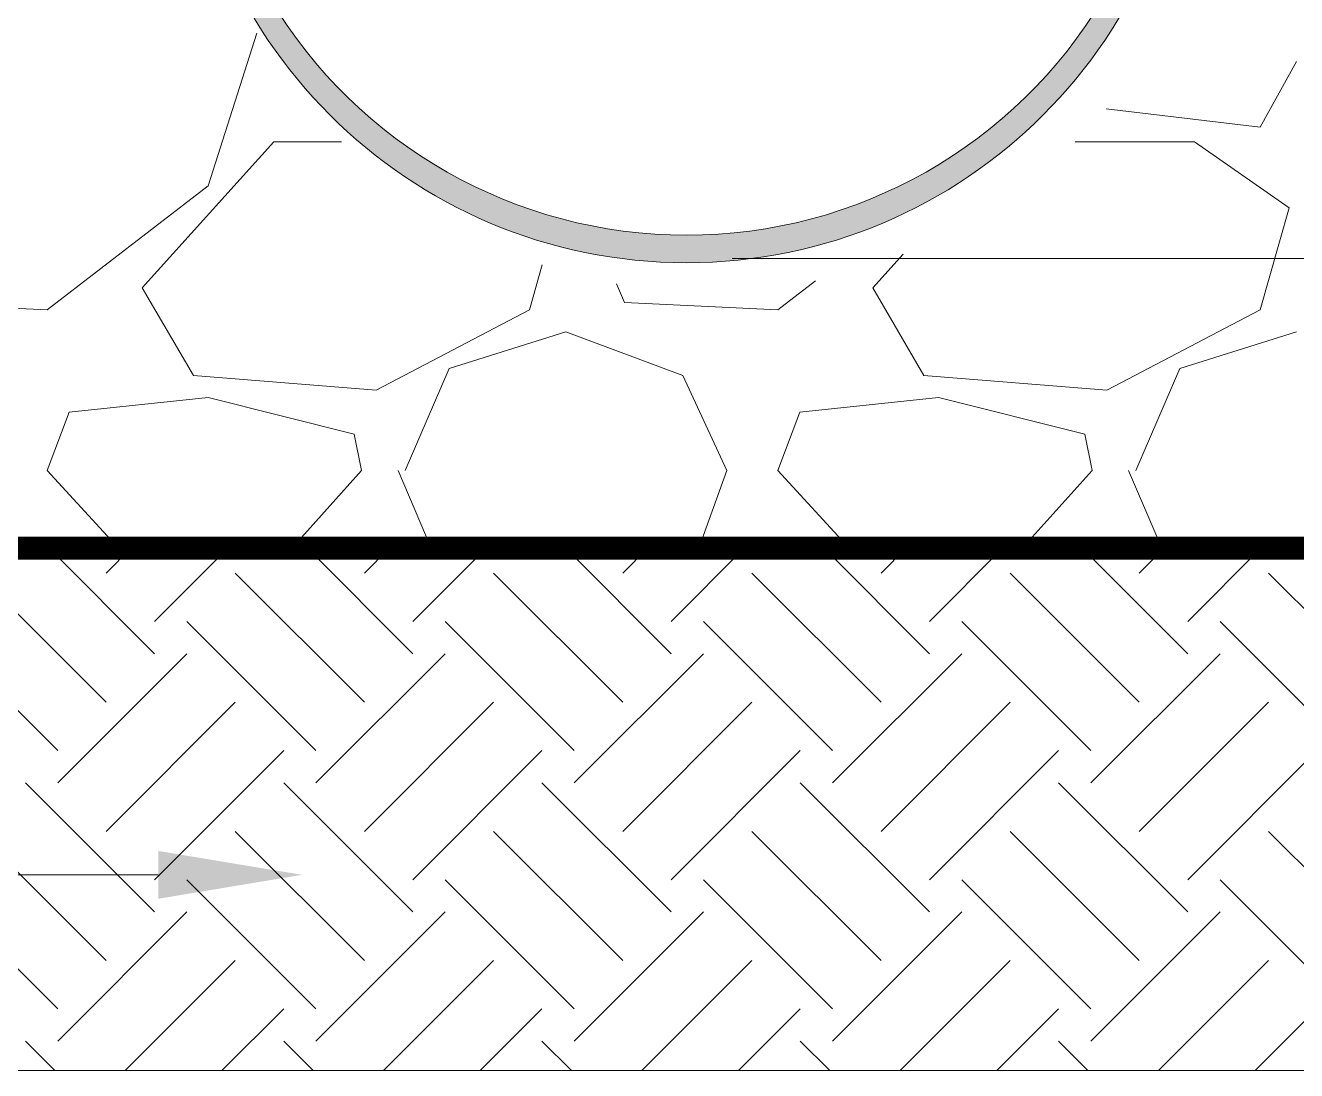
# Model space of a CAD drawing. Header units: millimetres. Extents: x -1245 to 7283, y 1609 to 4579.
# Drawn here: x 6369.2 to 6479.4, y 3531.1 to 3621.7 of the extents above; entities that cross this region are included whole.
import ezdxf

# ---------------------------------------------------------------- set-up
doc = ezdxf.new("R2010")
doc.units = ezdxf.units.MM

msp = doc.modelspace()

# ---------------------------------------------------------------- hatches: boundary and pattern name
at = {"lineweight": 5}
h = msp.add_hatch(color=256, dxfattribs=at)
h.dxf.hatch_style = 1
h.paths.add_polyline_path([(6390.44, 3624), (6388.68, 3622.98, 0.267949), (6426.55, 3601.12), (6426.55, 3603.5, -0.264068)])
h.paths.add_polyline_path([(6464.41, 3622.98), (6462.65, 3624, -0.264068), (6426.55, 3603.5), (6426.55, 3601.12, 0.267949)])

# ---------------------------------------------------------------- linework, layer by layer
at = {"linetype": 'Continuous', "lineweight": 5}
for p, q in [((6385.07, 3607.79), (6389.3, 3621.02)), ((6476.27, 3612.86), (6479.43, 3618.56)), ((6462.92, 3614.46), (6476.27, 3612.86)), ((6379.37, 3598.93), (6390.77, 3611.59)), ((6390.77, 3611.59), (6396.65, 3611.59)), ((6460.24, 3611.59), (6470.57, 3611.59)), ((6470.57, 3611.59), (6478.8, 3605.89)), ((6371.14, 3597.03), (6385.07, 3607.79)), ((6478.8, 3605.89), (6476.27, 3597.03)), ((6442.7, 3598.93), (6445.33, 3601.85)), ((6414.05, 3600.93), (6412.94, 3597.03)), ((6383.8, 3591.33), (6379.37, 3598.93)), ((6420.48, 3599.29), (6421.17, 3597.66)), ((6434.47, 3597.03), (6437.73, 3599.55)), ((6447.13, 3591.33), (6442.7, 3598.93)), ((6357.84, 3597.66), (6371.14, 3597.03)), ((6412.94, 3597.03), (6399.64, 3590.06)), ((6421.17, 3597.66), (6434.47, 3597.03)), ((6476.27, 3597.03), (6462.97, 3590.06)), ((6405.97, 3591.96), (6416.1, 3595.13)), ((6416.1, 3595.13), (6426.24, 3591.33)), ((6469.3, 3591.96), (6479.43, 3595.13)), ((6399.64, 3590.06), (6383.8, 3591.33)), ((6402.17, 3583.1), (6405.97, 3591.96)), ((6426.24, 3591.33), (6430.04, 3583.1)), ((6462.97, 3590.06), (6447.13, 3591.33)), ((6465.5, 3583.1), (6469.3, 3591.96)), ((6385.07, 3589.43), (6373.04, 3588.16)), ((6397.74, 3586.26), (6385.07, 3589.43)), ((6448.4, 3589.43), (6436.37, 3588.16)), ((6461.07, 3586.26), (6448.4, 3589.43)), ((6371.14, 3583.1), (6373.04, 3588.16)), ((6434.47, 3583.1), (6436.37, 3588.16)), ((6398.37, 3583.1), (6397.74, 3586.26)), ((6461.7, 3583.1), (6461.07, 3586.26)), ((6377.31, 3576.37), (6371.14, 3583.1)), ((6398.37, 3583.1), (6392.67, 3576.76)), ((6401.54, 3583.1), (6404.42, 3576.37)), ((6427.63, 3576.37), (6430.04, 3583.1)), ((6440.64, 3576.37), (6434.47, 3583.1)), ((6461.7, 3583.1), (6456, 3576.76)), ((6464.87, 3583.1), (6467.75, 3576.37)), ((6380.44, 3567.23), (6371.3, 3576.37)), ((6376.24, 3574.22), (6378.38, 3576.37)), ((6380.44, 3570.03), (6386.78, 3576.37)), ((6392.67, 3576.76), (6388.11, 3576.37)), ((6402.83, 3567.23), (6393.69, 3576.37)), ((6398.63, 3574.22), (6400.77, 3576.37)), ((6402.83, 3570.03), (6409.17, 3576.37)), ((6425.22, 3567.23), (6416.08, 3576.37)), ((6421.02, 3574.22), (6423.16, 3576.37)), ((6425.22, 3570.03), (6431.56, 3576.37)), ((6447.61, 3567.23), (6438.47, 3576.37)), ((6443.41, 3574.22), (6445.55, 3576.37)), ((6447.61, 3570.03), (6453.95, 3576.37)), ((6456, 3576.76), (6451.44, 3576.37)), ((6470, 3567.23), (6460.86, 3576.37)), ((6465.8, 3574.22), (6467.94, 3576.37)), ((6470, 3570.03), (6476.34, 3576.37)), ((6376.24, 3563.03), (6365.04, 3574.22)), ((6398.63, 3563.03), (6387.43, 3574.22)), ((6421.02, 3563.03), (6409.82, 3574.22)), ((6443.41, 3563.03), (6432.21, 3574.22)), ((6465.8, 3563.03), (6454.6, 3574.22)), ((6488.19, 3563.03), (6476.99, 3574.22)), ((6372.04, 3558.83), (6360.85, 3570.03)), ((6394.43, 3558.83), (6383.24, 3570.03)), ((6416.82, 3558.83), (6405.63, 3570.03)), ((6439.21, 3558.83), (6428.02, 3570.03)), ((6461.6, 3558.83), (6450.41, 3570.03)), ((6483.99, 3558.83), (6472.8, 3570.03)), ((6372.04, 3556.03), (6383.24, 3567.23)), ((6394.43, 3556.03), (6405.63, 3567.23)), ((6416.82, 3556.03), (6428.02, 3567.23)), ((6439.21, 3556.03), (6450.41, 3567.23)), ((6461.6, 3556.03), (6472.8, 3567.23)), ((6376.24, 3551.83), (6387.43, 3563.03)), ((6398.63, 3551.83), (6409.82, 3563.03)), ((6421.02, 3551.83), (6432.21, 3563.03)), ((6443.41, 3551.83), (6454.6, 3563.03)), ((6465.8, 3551.83), (6476.99, 3563.03)), ((6380.44, 3547.64), (6391.63, 3558.83)), ((6402.83, 3547.64), (6414.02, 3558.83)), ((6425.22, 3547.64), (6436.41, 3558.83)), ((6447.61, 3547.64), (6458.8, 3558.83)), ((6470, 3547.64), (6481.19, 3558.83)), ((6380.44, 3544.84), (6369.24, 3556.03)), ((6402.83, 3544.84), (6391.63, 3556.03)), ((6425.22, 3544.84), (6414.02, 3556.03)), ((6447.61, 3544.84), (6436.41, 3556.03)), ((6470, 3544.84), (6458.8, 3556.03)), ((6376.24, 3540.64), (6365.04, 3551.83)), ((6398.63, 3540.64), (6387.43, 3551.83)), ((6421.02, 3540.64), (6409.82, 3551.83)), ((6443.41, 3540.64), (6432.21, 3551.83)), ((6465.8, 3540.64), (6454.6, 3551.83)), ((6488.19, 3540.64), (6476.99, 3551.83)), ((6372.04, 3536.44), (6360.85, 3547.64)), ((6394.43, 3536.44), (6383.24, 3547.64)), ((6416.82, 3536.44), (6405.63, 3547.64)), ((6439.21, 3536.44), (6428.02, 3547.64)), ((6461.6, 3536.44), (6450.41, 3547.64)), ((6483.99, 3536.44), (6472.8, 3547.64)), ((6372.04, 3533.64), (6383.24, 3544.84)), ((6394.43, 3533.64), (6405.63, 3544.84)), ((6416.82, 3533.64), (6428.02, 3544.84)), ((6439.21, 3533.64), (6450.41, 3544.84)), ((6461.6, 3533.64), (6472.8, 3544.84)), ((6377.89, 3531.09), (6387.43, 3540.64)), ((6400.28, 3531.09), (6409.82, 3540.64)), ((6422.67, 3531.09), (6432.21, 3540.64)), ((6445.06, 3531.09), (6454.6, 3540.64)), ((6467.45, 3531.09), (6476.99, 3540.64)), ((6386.28, 3531.09), (6391.63, 3536.44)), ((6408.67, 3531.09), (6414.02, 3536.44)), ((6431.06, 3531.09), (6436.41, 3536.44)), ((6453.45, 3531.09), (6458.8, 3536.44)), ((6475.84, 3531.09), (6481.19, 3536.44)), ((6371.79, 3531.09), (6369.24, 3533.64)), ((6394.18, 3531.09), (6391.63, 3533.64)), ((6416.57, 3531.09), (6414.02, 3533.64)), ((6438.96, 3531.09), (6436.41, 3533.64)), ((6461.35, 3531.09), (6458.8, 3533.64))]:
    msp.add_line(p, q, dxfattribs=at)
at = {"lineweight": 5}
for p, q in [((6430.51, 3601.48), (6650.69, 3601.48)), ((6429.61, 3576.37), (6281.85, 3576.37)), ((6281.85, 3576.37), (6577.38, 3576.37)), ((6577.38, 3576.37), (6429.61, 3576.37)), ((6430.39, 3576.37), (6650.69, 3576.37)), ((6380.75, 3548.06), (6182.93, 3548.06)), ((6577.38, 3531.09), (6281.85, 3531.09))]:
    msp.add_line(p, q, dxfattribs=at)
at = {"lineweight": 5, "const_width": 2}
msp.add_lwpolyline([(6577.38, 3576.37), (6604.46, 3713.44), (6254.77, 3713.44), (6281.85, 3576.37)], close=True, dxfattribs=at)
at = {"linetype": 'Continuous', "lineweight": 5}
msp.add_circle((6426.55, 3644.84), 43.72, dxfattribs=at)
at = {"lineweight": 5}
msp.add_arc((6426.55, 3645.55), 42.05, 210.8306, 329.1694, dxfattribs=at)
msp.add_solid([(6380.75, 3550.13), (6393.21, 3548.06), (6380.75, 3545.98)], dxfattribs=at)

doc.saveas('drawing.dxf')
